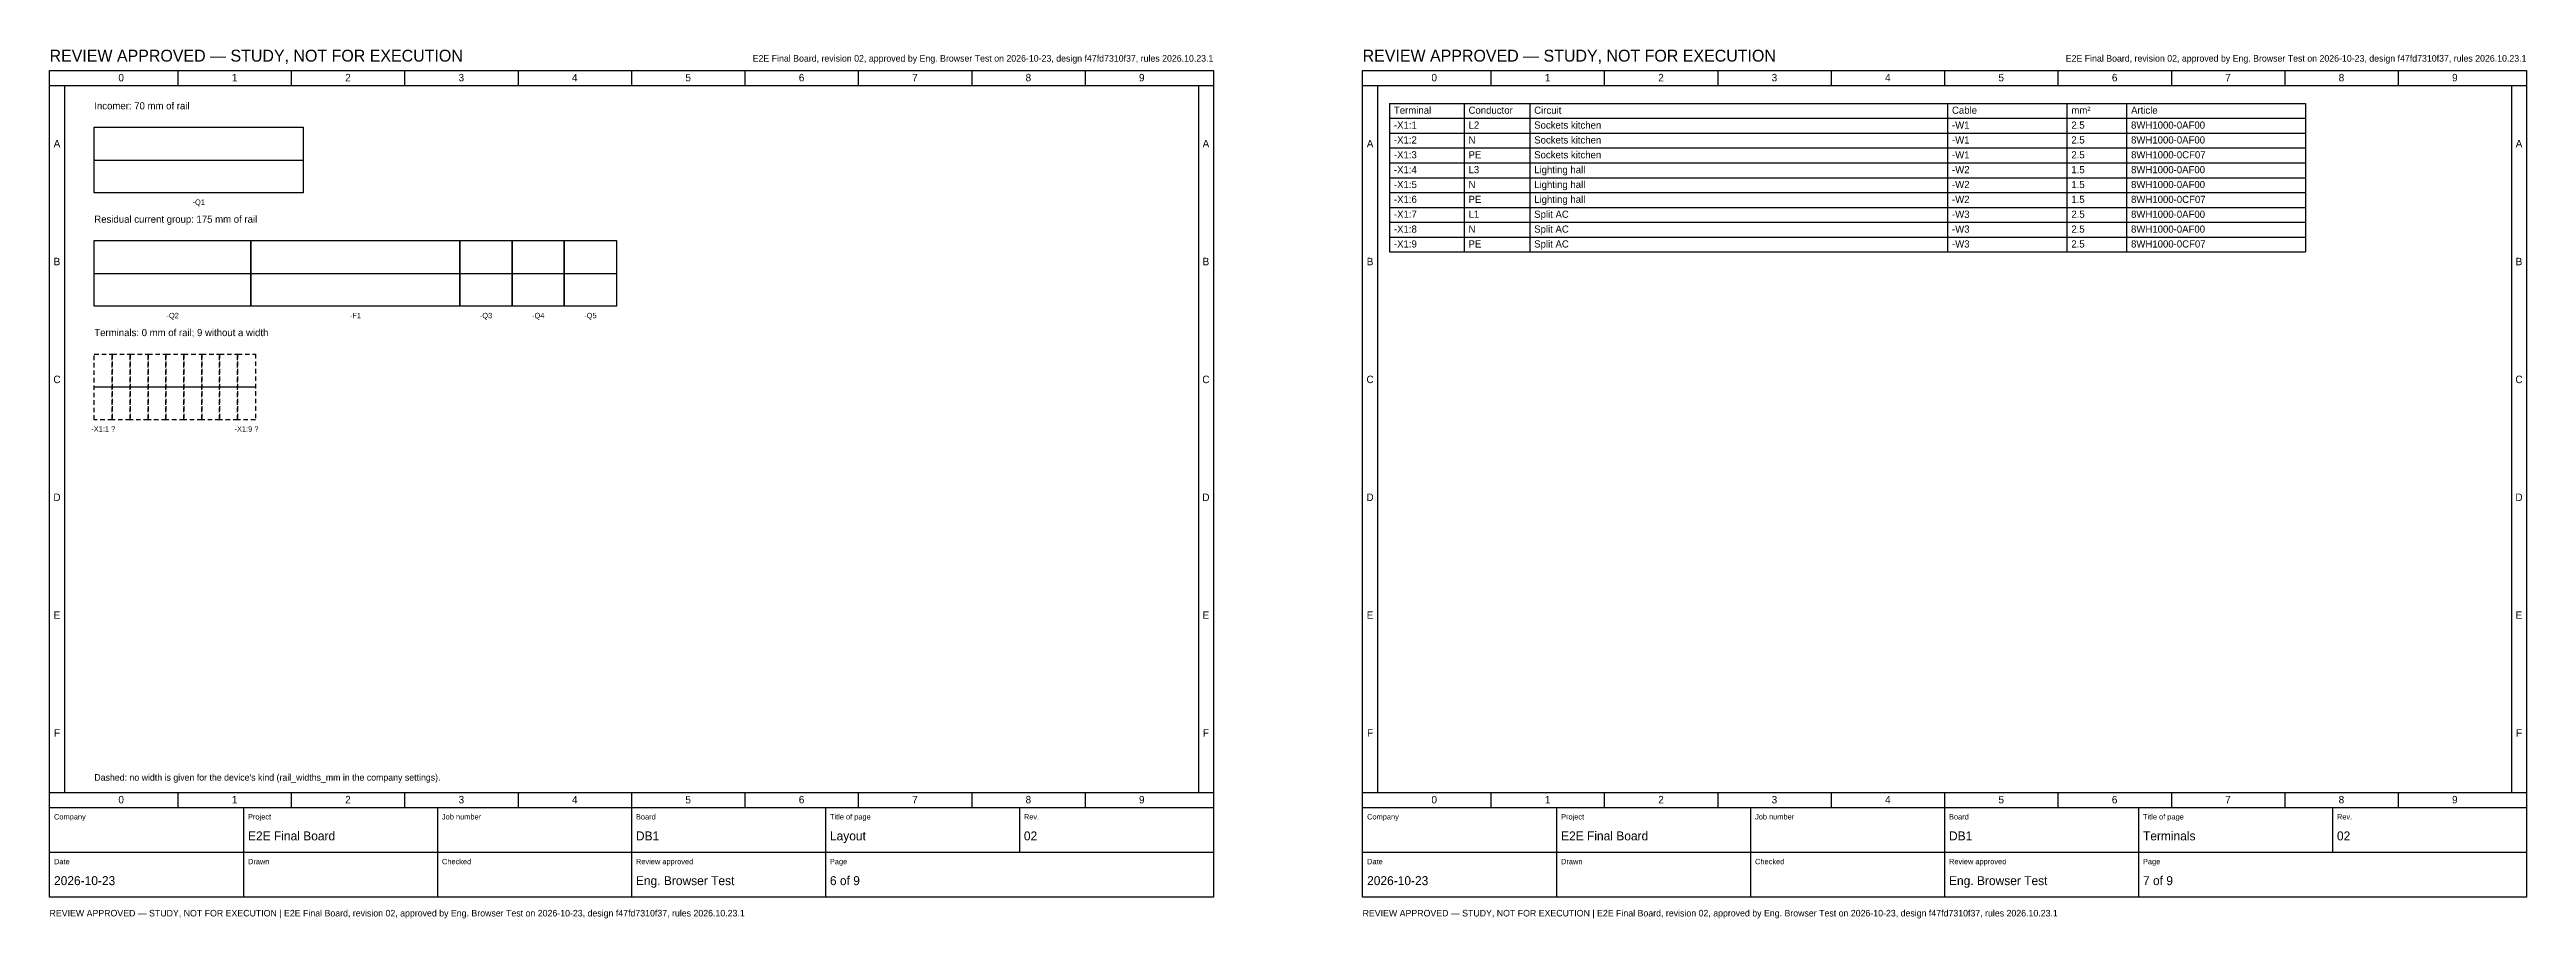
# Model space of a CAD drawing. Header units: millimetres. Extents: x 20 to 4370, y 3 to 294.
# Drawn here: x 2220 to 3050, y 3 to 294 of the extents above; entities that cross this region are included whole.
import ezdxf
from ezdxf.enums import TextEntityAlignment as Align

# ---------------------------------------------------------------- set-up
doc = ezdxf.new("R2010")
doc.units = ezdxf.units.MM
doc.linetypes.add('DASHED', pattern=[2.5, 1.5, -1])
for name, color, linetype in [('DASHED', 8, 'DASHED'), ('FRAME', 7, 'CONTINUOUS'), ('SYMBOLS', 7, 'CONTINUOUS'), ('TEXT', 7, 'CONTINUOUS')]:
    doc.layers.add(name, color=color, linetype=linetype)

msp = doc.modelspace()

# ---------------------------------------------------------------- linework, layer by layer
at = {"layer": 'DASHED'}
for points in [[(2235, 192), (2241, 192), (2241, 170), (2235, 170)], [(2241, 192), (2247, 192), (2247, 170), (2241, 170)], [(2247, 192), (2253, 192), (2253, 170), (2247, 170)], [(2253, 192), (2259, 192), (2259, 170), (2253, 170)], [(2259, 192), (2265, 192), (2265, 170), (2259, 170)], [(2265, 192), (2271, 192), (2271, 170), (2265, 170)], [(2271, 192), (2277, 192), (2277, 170), (2271, 170)], [(2277, 192), (2283, 192), (2283, 170), (2277, 170)], [(2283, 192), (2289, 192), (2289, 170), (2283, 170)]]:
    msp.add_lwpolyline(points, close=True, dxfattribs=at)
at = {"layer": 'FRAME'}
for points in [[(2220, 287), (2610, 287), (2610, 10), (2220, 10)], [(2660, 287), (3050, 287), (3050, 10), (2660, 10)], [(2235, 268), (2305, 268), (2305, 246), (2235, 246)], [(2235, 230), (2287.5, 230), (2287.5, 208), (2235, 208)], [(2287.5, 230), (2357.5, 230), (2357.5, 208), (2287.5, 208)], [(2357.5, 230), (2375, 230), (2375, 208), (2357.5, 208)], [(2375, 230), (2392.5, 230), (2392.5, 208), (2375, 208)], [(2392.5, 230), (2410, 230), (2410, 208), (2392.5, 208)]]:
    msp.add_lwpolyline(points, close=True, dxfattribs=at)
at = {"layer": 'SYMBOLS'}
for p, q in [((2263, 287), (2263, 282)), ((2301, 287), (2301, 282)), ((2339, 287), (2339, 282)), ((2377, 287), (2377, 282)), ((2415, 287), (2415, 282)), ((2453, 287), (2453, 282)), ((2491, 287), (2491, 282)), ((2529, 287), (2529, 282)), ((2567, 287), (2567, 282)), ((2703, 287), (2703, 282)), ((2741, 287), (2741, 282)), ((2779, 287), (2779, 282)), ((2817, 287), (2817, 282)), ((2855, 287), (2855, 282)), ((2893, 287), (2893, 282)), ((2931, 287), (2931, 282)), ((2969, 287), (2969, 282)), ((3007, 287), (3007, 282)), ((2220, 282), (2610, 282)), ((2225, 282), (2225, 45)), ((2605, 282), (2605, 45)), ((2660, 282), (3050, 282)), ((2665, 282), (2665, 45)), ((2669, 276), (2976, 276)), ((2669, 276), (2669, 226.2)), ((2694, 276), (2694, 226.2)), ((2716, 276), (2716, 226.2)), ((2856, 276), (2856, 226.2)), ((2896, 276), (2896, 226.2)), ((2916, 276), (2916, 226.2)), ((2976, 276), (2976, 226.2)), ((3045, 282), (3045, 45)), ((2669, 271.02), (2976, 271.02)), ((2669, 266.04), (2976, 266.04)), ((2669, 261.06), (2976, 261.06)), ((2235, 257), (2305, 257)), ((2669, 256.08), (2976, 256.08)), ((2669, 251.1), (2976, 251.1)), ((2669, 246.12), (2976, 246.12)), ((2669, 241.14), (2976, 241.14)), ((2669, 236.16), (2976, 236.16)), ((2669, 231.18), (2976, 231.18)), ((2669, 226.2), (2976, 226.2)), ((2235, 219), (2410, 219)), ((2235, 181), (2289, 181)), ((2220, 45), (2610, 45)), ((2263, 45), (2263, 40)), ((2301, 45), (2301, 40)), ((2339, 45), (2339, 40)), ((2377, 45), (2377, 40)), ((2415, 45), (2415, 40)), ((2453, 45), (2453, 40)), ((2491, 45), (2491, 40)), ((2529, 45), (2529, 40)), ((2567, 45), (2567, 40)), ((2660, 45), (3050, 45)), ((2703, 45), (2703, 40)), ((2741, 45), (2741, 40)), ((2779, 45), (2779, 40)), ((2817, 45), (2817, 40)), ((2855, 45), (2855, 40)), ((2893, 45), (2893, 40)), ((2931, 45), (2931, 40)), ((2969, 45), (2969, 40)), ((3007, 45), (3007, 40)), ((2220, 40), (2610, 40)), ((2285, 40), (2285, 25)), ((2350, 40), (2350, 25)), ((2415, 40), (2415, 25)), ((2480, 40), (2480, 25)), ((2545, 40), (2545, 25)), ((2660, 40), (3050, 40)), ((2725, 40), (2725, 25)), ((2790, 40), (2790, 25)), ((2855, 40), (2855, 25)), ((2920, 40), (2920, 25)), ((2985, 40), (2985, 25)), ((2220, 25), (2610, 25)), ((2285, 25), (2285, 10)), ((2350, 25), (2350, 10)), ((2415, 25), (2415, 10)), ((2480, 25), (2480, 10)), ((2660, 25), (3050, 25)), ((2725, 25), (2725, 10)), ((2790, 25), (2790, 10)), ((2855, 25), (2855, 10)), ((2920, 25), (2920, 10))]:
    msp.add_line(p, q, dxfattribs=at)

# ---------------------------------------------------------------- texts
at = {"layer": 'TEXT'}
for s, height, p in [('REVIEW APPROVED — STUDY, NOT FOR EXECUTION', 4, (2220, 290)), ('REVIEW APPROVED — STUDY, NOT FOR EXECUTION', 4, (2660, 290)), ('Incomer: 70 mm of rail', 2.4, (2235, 274)), ('Terminal', 2.4, (2670.5, 272.52)), ('Conductor', 2.4, (2695.5, 272.52)), ('Circuit', 2.4, (2717.5, 272.52)), ('Cable', 2.4, (2857.5, 272.52)), ('mm²', 2.4, (2897.5, 272.52)), ('Article', 2.4, (2917.5, 272.52)), ('-X1:1', 2.4, (2670.5, 267.54)), ('L2', 2.4, (2695.5, 267.54)), ('Sockets kitchen', 2.4, (2717.5, 267.54)), ('-W1', 2.4, (2857.5, 267.54)), ('2.5', 2.4, (2897.5, 267.54)), ('8WH1000-0AF00', 2.4, (2917.5, 267.54)), ('-X1:2', 2.4, (2670.5, 262.56)), ('-X1:3', 2.4, (2670.5, 257.58)), ('N', 2.4, (2695.5, 262.56)), ('PE', 2.4, (2695.5, 257.58)), ('Sockets kitchen', 2.4, (2717.5, 262.56)), ('Sockets kitchen', 2.4, (2717.5, 257.58)), ('-W1', 2.4, (2857.5, 262.56)), ('-W1', 2.4, (2857.5, 257.58)), ('2.5', 2.4, (2897.5, 262.56)), ('2.5', 2.4, (2897.5, 257.58)), ('8WH1000-0AF00', 2.4, (2917.5, 262.56)), ('8WH1000-0CF07', 2.4, (2917.5, 257.58)), ('-X1:4', 2.4, (2670.5, 252.6)), ('-X1:5', 2.4, (2670.5, 247.62)), ('L3', 2.4, (2695.5, 252.6)), ('N', 2.4, (2695.5, 247.62)), ('Lighting hall', 2.4, (2717.5, 252.6)), ('Lighting hall', 2.4, (2717.5, 247.62)), ('-W2', 2.4, (2857.5, 252.6)), ('-W2', 2.4, (2857.5, 247.62)), ('1.5', 2.4, (2897.5, 252.6)), ('1.5', 2.4, (2897.5, 247.62)), ('8WH1000-0AF00', 2.4, (2917.5, 252.6)), ('8WH1000-0AF00', 2.4, (2917.5, 247.62)), ('-X1:6', 2.4, (2670.5, 242.64)), ('PE', 2.4, (2695.5, 242.64)), ('Lighting hall', 2.4, (2717.5, 242.64)), ('-W2', 2.4, (2857.5, 242.64)), ('1.5', 2.4, (2897.5, 242.64)), ('8WH1000-0CF07', 2.4, (2917.5, 242.64)), ('Residual current group: 175 mm of rail', 2.4, (2235, 236)), ('-X1:7', 2.4, (2670.5, 237.66)), ('-X1:8', 2.4, (2670.5, 232.68)), ('L1', 2.4, (2695.5, 237.66)), ('N', 2.4, (2695.5, 232.68)), ('Split AC', 2.4, (2717.5, 237.66)), ('Split AC', 2.4, (2717.5, 232.68)), ('-W3', 2.4, (2857.5, 237.66)), ('-W3', 2.4, (2857.5, 232.68)), ('2.5', 2.4, (2897.5, 237.66)), ('2.5', 2.4, (2897.5, 232.68)), ('8WH1000-0AF00', 2.4, (2917.5, 237.66)), ('8WH1000-0AF00', 2.4, (2917.5, 232.68)), ('-X1:9', 2.4, (2670.5, 227.7)), ('PE', 2.4, (2695.5, 227.7)), ('Split AC', 2.4, (2717.5, 227.7)), ('-W3', 2.4, (2857.5, 227.7)), ('2.5', 2.4, (2897.5, 227.7)), ('8WH1000-0CF07', 2.4, (2917.5, 227.7)), ('Terminals: 0 mm of rail; 9 without a width', 2.4, (2235, 198)), ("Dashed: no width is given for the device's kind (rail_widths_mm in the company settings).", 2.2, (2235, 49)), ('Company', 1.8, (2221.5, 36)), ('Project', 1.8, (2286.5, 36)), ('Job number', 1.8, (2351.5, 36)), ('Board', 1.8, (2416.5, 36)), ('Title of page', 1.8, (2481.5, 36)), ('Rev.', 1.8, (2546.5, 36)), ('Company', 1.8, (2661.5, 36)), ('Project', 1.8, (2726.5, 36)), ('Job number', 1.8, (2791.5, 36)), ('Board', 1.8, (2856.5, 36)), ('Title of page', 1.8, (2921.5, 36)), ('Rev.', 1.8, (2986.5, 36)), ('E2E Final Board', 3, (2286.5, 29)), ('DB1', 3, (2416.5, 29)), ('Layout', 3, (2481.5, 29)), ('02', 3, (2546.5, 29)), ('E2E Final Board', 3, (2726.5, 29)), ('DB1', 3, (2856.5, 29)), ('Terminals', 3, (2921.5, 29)), ('02', 3, (2986.5, 29)), ('Date', 1.8, (2221.5, 21)), ('2026-10-23', 3, (2221.5, 14)), ('Drawn', 1.8, (2286.5, 21)), ('Checked', 1.8, (2351.5, 21)), ('Review approved', 1.8, (2416.5, 21)), ('Eng. Browser Test', 3, (2416.5, 14)), ('Page', 1.8, (2481.5, 21)), ('6 of 9', 3, (2481.5, 14)), ('Date', 1.8, (2661.5, 21)), ('2026-10-23', 3, (2661.5, 14)), ('Drawn', 1.8, (2726.5, 21)), ('Checked', 1.8, (2791.5, 21)), ('Review approved', 1.8, (2856.5, 21)), ('Eng. Browser Test', 3, (2856.5, 14)), ('Page', 1.8, (2921.5, 21)), ('7 of 9', 3, (2921.5, 14)), ('REVIEW APPROVED — STUDY, NOT FOR EXECUTION | E2E Final Board, revision 02, approved by Eng. Browser Test on 2026-10-23, design f47fd7310f37, rules 2026.10.23.1', 2.2, (2220, 3.5)), ('REVIEW APPROVED — STUDY, NOT FOR EXECUTION | E2E Final Board, revision 02, approved by Eng. Browser Test on 2026-10-23, design f47fd7310f37, rules 2026.10.23.1', 2.2, (2660, 3.5))]:
    msp.add_text(s, height=height, dxfattribs=at).set_placement(p)
for p in [(2610, 290), (3050, 290)]:
    msp.add_text('E2E Final Board, revision 02, approved by Eng. Browser Test on 2026-10-23, design f47fd7310f37, rules 2026.10.23.1', height=2.2, dxfattribs=at).set_placement(p, align=Align.RIGHT)
for s, height, p in [('0', 2.5, (2244, 283.4)), ('1', 2.5, (2282, 283.4)), ('2', 2.5, (2320, 283.4)), ('3', 2.5, (2358, 283.4)), ('4', 2.5, (2396, 283.4)), ('5', 2.5, (2434, 283.4)), ('6', 2.5, (2472, 283.4)), ('7', 2.5, (2510, 283.4)), ('8', 2.5, (2548, 283.4)), ('9', 2.5, (2586, 283.4)), ('0', 2.5, (2684, 283.4)), ('1', 2.5, (2722, 283.4)), ('2', 2.5, (2760, 283.4)), ('3', 2.5, (2798, 283.4)), ('4', 2.5, (2836, 283.4)), ('5', 2.5, (2874, 283.4)), ('6', 2.5, (2912, 283.4)), ('7', 2.5, (2950, 283.4)), ('8', 2.5, (2988, 283.4)), ('9', 2.5, (3026, 283.4)), ('A', 2.5, (2222.5, 261.25)), ('A', 2.5, (2607.5, 261.25)), ('A', 2.5, (2662.5, 261.25)), ('A', 2.5, (3047.5, 261.25)), ('-Q1', 1.8, (2270, 242)), ('B', 2.5, (2222.5, 221.75)), ('B', 2.5, (2607.5, 221.75)), ('B', 2.5, (2662.5, 221.75)), ('B', 2.5, (3047.5, 221.75)), ('-Q2', 1.8, (2261.25, 204)), ('-F1', 1.8, (2322.5, 204)), ('-Q3', 1.8, (2366.25, 204)), ('-Q4', 1.8, (2383.75, 204)), ('-Q5', 1.8, (2401.25, 204)), ('C', 2.5, (2222.5, 182.25)), ('C', 2.5, (2607.5, 182.25)), ('C', 2.5, (2662.5, 182.25)), ('C', 2.5, (3047.5, 182.25)), ('-X1:1 ?', 1.8, (2238, 166)), ('-X1:9 ?', 1.8, (2286, 166)), ('D', 2.5, (2222.5, 142.75)), ('D', 2.5, (2607.5, 142.75)), ('D', 2.5, (2662.5, 142.75)), ('D', 2.5, (3047.5, 142.75)), ('E', 2.5, (2222.5, 103.25)), ('E', 2.5, (2607.5, 103.25)), ('E', 2.5, (2662.5, 103.25)), ('E', 2.5, (3047.5, 103.25)), ('F', 2.5, (2222.5, 63.75)), ('F', 2.5, (2607.5, 63.75)), ('F', 2.5, (2662.5, 63.75)), ('F', 2.5, (3047.5, 63.75)), ('0', 2.5, (2244, 41.4)), ('1', 2.5, (2282, 41.4)), ('2', 2.5, (2320, 41.4)), ('3', 2.5, (2358, 41.4)), ('4', 2.5, (2396, 41.4)), ('5', 2.5, (2434, 41.4)), ('6', 2.5, (2472, 41.4)), ('7', 2.5, (2510, 41.4)), ('8', 2.5, (2548, 41.4)), ('9', 2.5, (2586, 41.4)), ('0', 2.5, (2684, 41.4)), ('1', 2.5, (2722, 41.4)), ('2', 2.5, (2760, 41.4)), ('3', 2.5, (2798, 41.4)), ('4', 2.5, (2836, 41.4)), ('5', 2.5, (2874, 41.4)), ('6', 2.5, (2912, 41.4)), ('7', 2.5, (2950, 41.4)), ('8', 2.5, (2988, 41.4)), ('9', 2.5, (3026, 41.4))]:
    msp.add_text(s, height=height, dxfattribs=at).set_placement(p, align=Align.CENTER)

doc.saveas('drawing.dxf')
